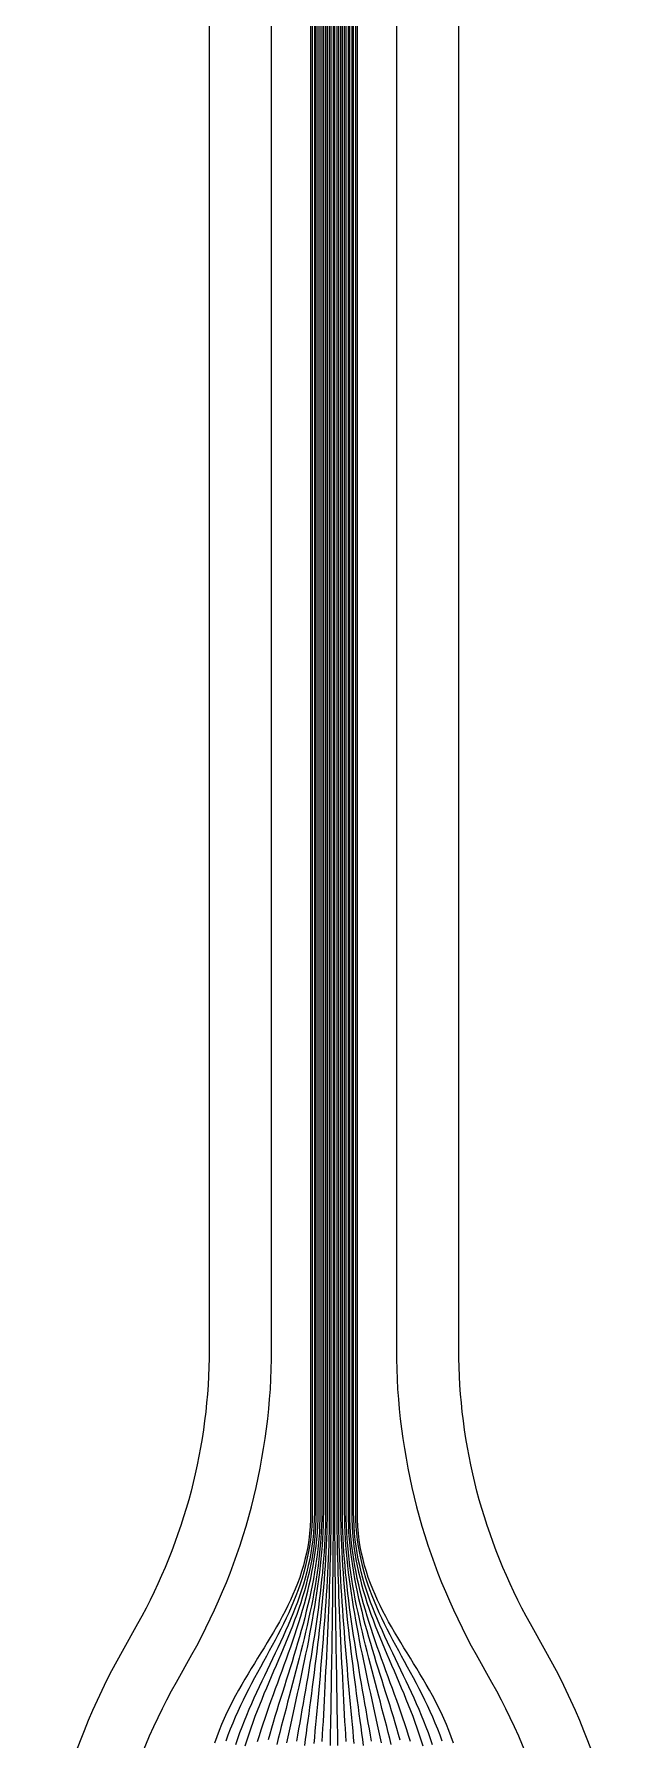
# Model space of a CAD drawing. Header units: millimetres. Extents: x 0 to 9.8, y 0 to 27.1.
# Drawn here: x 4.398 to 5.359, y 21.585 to 24.318 of the extents above; entities that cross this region are included whole.
import ezdxf

# ---------------------------------------------------------------- set-up
doc = ezdxf.new("R2010")
doc.units = ezdxf.units.MM
doc.header["$MEASUREMENT"] = 0
for name, color, linetype in [('Etch Layer 1', 10, 'Continuous'), ('Etch Layer 2', 112, 'Continuous'), ('Metal Layer 1', 52, 'Continuous')]:
    doc.layers.add(name, color=color, linetype=linetype)

msp = doc.modelspace()

# ---------------------------------------------------------------- linework, layer by layer
at = {"layer": 'Etch Layer 1'}
for points in [[(5.359, 4.65), (5.359, 21.1887, 0.128513), (5.2183, 21.7269), (5.1936, 21.771, -0.128513), (5.0785, 22.2113), (5.0785, 26.85, 0.414214), (4.8785, 27.05, 0.414214), (4.6785, 26.85), (4.6785, 22.2113, -0.128513), (4.5634, 21.771), (4.5387, 21.7269, 0.128513), (4.398, 21.1887), (4.398, 4.65, -0.414214)], [(4.498, 4.45), (4.498, 21.1887, -0.128513), (4.6259, 21.6779), (4.6506, 21.7221, 0.128513), (4.7785, 22.2113), (4.7785, 26.85, -0.414214), (4.8785, 26.95, -0.414214), (4.9785, 26.85), (4.9785, 22.2113, 0.128513), (5.1064, 21.7221), (5.1311, 21.6779, -0.128513), (5.259, 21.1887), (5.259, 4.45, 0.414214)]]:
    msp.add_lwpolyline(points, format="xyb", dxfattribs=at)
at = {"layer": 'Etch Layer 2'}
for points in [[(5.359, 4.65), (5.359, 21.1887, 0.128513), (5.2183, 21.7269), (5.1936, 21.771, -0.128513), (5.0785, 22.2113), (5.0785, 26.85, 0.414214), (4.8785, 27.05, 0.414214), (4.6785, 26.85), (4.6785, 22.2113, -0.128513), (4.5634, 21.771), (4.5387, 21.7269, 0.128513), (4.398, 21.1887), (4.398, 4.65, -0.414214)], [(4.498, 4.45), (4.498, 21.1887, -0.128513), (4.6259, 21.6779), (4.6506, 21.7221, 0.128513), (4.7785, 22.2113), (4.7785, 26.85, -0.414214), (4.8785, 26.95, -0.414214), (4.9785, 26.85), (4.9785, 22.2113, 0.128513), (5.1064, 21.7221), (5.1311, 21.6779, -0.128513), (5.259, 21.1887), (5.259, 4.45, 0.414214)]]:
    msp.add_lwpolyline(points, format="xyb", dxfattribs=at)
at = {"layer": 'Metal Layer 1'}
for points in [[(4.841, 25.3095), (4.841, 21.95, -0.004287), (4.841, 21.95), (4.8408, 21.9384), (4.8402, 21.9271), (4.8393, 21.916), (4.8379, 21.9052), (4.8363, 21.8947), (4.8343, 21.8844), (4.832, 21.8743), (4.8294, 21.8645), (4.8266, 21.8548), (4.8235, 21.8453), (4.8201, 21.836), (4.8165, 21.8269), (4.8127, 21.8179), (4.8087, 21.809), (4.8045, 21.8003), (4.8001, 21.7916), (4.7956, 21.783), (4.791, 21.7746), (4.7862, 21.7661), (4.7814, 21.7578), (4.7764, 21.7494), (4.7714, 21.7411), (4.7663, 21.7328), (4.7612, 21.7245), (4.7561, 21.7162), (4.7509, 21.7078), (4.7458, 21.6994), (4.7407, 21.691), (4.7356, 21.6824), (4.7306, 21.6738), (4.7256, 21.6651), (4.7208, 21.6563), (4.716, 21.6474), (4.7114, 21.6383), (4.7069, 21.6291), (4.7025, 21.6197), (4.6983, 21.6101), (4.6943, 21.6003), (4.6905, 21.5904), (4.6869, 21.5802)], [(4.7055, 21.5837), (4.709, 21.5936), (4.7127, 21.6032), (4.7166, 21.6128), (4.7206, 21.6221), (4.7247, 21.6314), (4.729, 21.6406), (4.7334, 21.6496), (4.7379, 21.6586), (4.7424, 21.6675), (4.747, 21.6763), (4.7517, 21.685), (4.7564, 21.6938), (4.7611, 21.7024), (4.7659, 21.7111), (4.7706, 21.7197), (4.7753, 21.7283), (4.78, 21.737), (4.7846, 21.7456), (4.7891, 21.7543), (4.7936, 21.763), (4.798, 21.7718), (4.8023, 21.7806), (4.8064, 21.7895), (4.8104, 21.7985), (4.8143, 21.8075), (4.818, 21.8167), (4.8215, 21.826), (4.8248, 21.8354), (4.8279, 21.8449), (4.8307, 21.8546), (4.8334, 21.8644), (4.8357, 21.8744), (4.8378, 21.8846), (4.8397, 21.895), (4.8412, 21.9055), (4.8424, 21.9163), (4.8433, 21.9273), (4.8438, 21.9385), (4.844, 21.95, 0.003996), (4.844, 21.95), (4.844, 25.3095, 0.002558)], [(4.847, 25.3095), (4.847, 21.95, -0.003697), (4.847, 21.95), (4.8468, 21.9387), (4.8463, 21.9276), (4.8455, 21.9166), (4.8444, 21.9059), (4.843, 21.8953), (4.8414, 21.8848), (4.8395, 21.8745), (4.8373, 21.8644), (4.8349, 21.8544), (4.8323, 21.8445), (4.8294, 21.8347), (4.8264, 21.825), (4.8232, 21.8155), (4.8198, 21.806), (4.8163, 21.7967), (4.8127, 21.7874), (4.8089, 21.7781), (4.805, 21.769), (4.801, 21.7599), (4.7969, 21.7508), (4.7928, 21.7418), (4.7885, 21.7328), (4.7843, 21.7239), (4.78, 21.7149), (4.7757, 21.706), (4.7713, 21.697), (4.767, 21.6881), (4.7627, 21.6791), (4.7585, 21.6701), (4.7542, 21.6611), (4.7501, 21.652), (4.746, 21.6429), (4.742, 21.6338), (4.7381, 21.6245), (4.7343, 21.6152), (4.7307, 21.6058), (4.7272, 21.5964), (4.7238, 21.5868), (4.7206, 21.5771)], [(4.7363, 21.5758), (4.7393, 21.5854), (4.7423, 21.595), (4.7455, 21.6044), (4.7488, 21.6138), (4.7523, 21.6231), (4.7558, 21.6324), (4.7594, 21.6415), (4.7631, 21.6507), (4.7668, 21.6598), (4.7706, 21.6688), (4.7745, 21.6778), (4.7783, 21.6868), (4.7822, 21.6958), (4.7861, 21.7048), (4.79, 21.7138), (4.7938, 21.7228), (4.7977, 21.7318), (4.8014, 21.7409), (4.8052, 21.7499), (4.8088, 21.7591), (4.8124, 21.7682), (4.8159, 21.7774), (4.8193, 21.7867), (4.8226, 21.7961), (4.8257, 21.8055), (4.8287, 21.815), (4.8316, 21.8247), (4.8343, 21.8344), (4.8368, 21.8442), (4.8392, 21.8541), (4.8413, 21.8642), (4.8433, 21.8744), (4.845, 21.8847), (4.8465, 21.8952), (4.8477, 21.9058), (4.8487, 21.9166), (4.8494, 21.9275), (4.8499, 21.9387), (4.85, 21.95, 0.003301), (4.85, 21.95), (4.85, 25.3095, 0.002558)], [(4.756, 21.5828), (4.7588, 21.5922), (4.7618, 21.6015), (4.7649, 21.6109), (4.768, 21.6203), (4.7712, 21.6297), (4.7745, 21.6391), (4.7779, 21.6485), (4.7813, 21.658), (4.7848, 21.6674), (4.7883, 21.6769), (4.7918, 21.6864), (4.7952, 21.6959), (4.7987, 21.7055), (4.8022, 21.715), (4.8057, 21.7247), (4.8091, 21.7343), (4.8125, 21.744), (4.8158, 21.7537), (4.819, 21.7635), (4.8221, 21.7733), (4.8252, 21.7832), (4.8282, 21.7931), (4.831, 21.8031), (4.8337, 21.8132), (4.8363, 21.8233), (4.8388, 21.8334), (4.8411, 21.8436), (4.8432, 21.8539), (4.8451, 21.8643), (4.8469, 21.8747), (4.8484, 21.8852), (4.8498, 21.8958), (4.8509, 21.9065), (4.8518, 21.9172), (4.8525, 21.9281), (4.8529, 21.939), (4.853, 21.95, 0.003075), (4.853, 21.95), (4.853, 25.3095, 0.002558)], [(4.856, 25.3095), (4.856, 21.95, -0.002751), (4.856, 21.95), (4.8559, 21.9391), (4.8555, 21.9283), (4.855, 21.9175), (4.8542, 21.9068), (4.8532, 21.8961), (4.852, 21.8854), (4.8506, 21.8748), (4.8491, 21.8642), (4.8473, 21.8537), (4.8455, 21.8432), (4.8435, 21.8327), (4.8413, 21.8223), (4.839, 21.8119), (4.8366, 21.8016), (4.8341, 21.7913), (4.8315, 21.781), (4.8288, 21.7708), (4.826, 21.7606), (4.8231, 21.7505), (4.8202, 21.7404), (4.8173, 21.7304), (4.8142, 21.7204), (4.8112, 21.7104), (4.8081, 21.7005), (4.805, 21.6907), (4.802, 21.6808), (4.7989, 21.6711), (4.7958, 21.6613), (4.7928, 21.6516), (4.7897, 21.642), (4.7868, 21.6324), (4.7839, 21.6228), (4.781, 21.6133), (4.7782, 21.6039), (4.7755, 21.5944), (4.7729, 21.5851)], [(4.859, 25.3095), (4.859, 21.95, -0.002417), (4.859, 21.95), (4.8589, 21.9393), (4.8586, 21.9286), (4.8581, 21.9178), (4.8574, 21.9071), (4.8565, 21.8964), (4.8555, 21.8856), (4.8543, 21.8749), (4.853, 21.8642), (4.8515, 21.8534), (4.8499, 21.8427), (4.8481, 21.832), (4.8463, 21.8214), (4.8443, 21.8107), (4.8422, 21.8001), (4.84, 21.7895), (4.8378, 21.7789), (4.8354, 21.7684), (4.833, 21.7579), (4.8305, 21.7474), (4.828, 21.737), (4.8254, 21.7266), (4.8228, 21.7163), (4.8202, 21.706), (4.8175, 21.6957), (4.8148, 21.6856), (4.8122, 21.6754), (4.8095, 21.6654), (4.8068, 21.6554), (4.8042, 21.6455), (4.8016, 21.6356), (4.799, 21.6258), (4.7965, 21.6161), (4.794, 21.6065), (4.7916, 21.597), (4.7892, 21.5875), (4.787, 21.5781)], [(4.803, 21.5806), (4.805, 21.5901), (4.807, 21.5997), (4.8091, 21.6094), (4.8112, 21.6193), (4.8134, 21.6293), (4.8156, 21.6393), (4.8179, 21.6495), (4.8201, 21.6597), (4.8224, 21.6701), (4.8246, 21.6805), (4.8269, 21.691), (4.8291, 21.7015), (4.8314, 21.7121), (4.8336, 21.7228), (4.8358, 21.7335), (4.8379, 21.7443), (4.84, 21.7551), (4.842, 21.7659), (4.844, 21.7768), (4.8459, 21.7877), (4.8478, 21.7986), (4.8495, 21.8095), (4.8512, 21.8204), (4.8528, 21.8314), (4.8543, 21.8423), (4.8557, 21.8532), (4.8569, 21.8641), (4.858, 21.875), (4.8591, 21.8858), (4.8599, 21.8966), (4.8607, 21.9074), (4.8612, 21.9181), (4.8617, 21.9288), (4.8619, 21.9394), (4.862, 21.95, 0.002075), (4.862, 21.95), (4.862, 25.3095, 0.002558)], [(4.865, 25.3095), (4.865, 21.95, -0.001722), (4.865, 21.95), (4.8649, 21.9396), (4.8647, 21.9291), (4.8644, 21.9184), (4.8639, 21.9077), (4.8633, 21.8969), (4.8626, 21.886), (4.8618, 21.8751), (4.8608, 21.864), (4.8598, 21.853), (4.8587, 21.8419), (4.8575, 21.8307), (4.8562, 21.8195), (4.8548, 21.8083), (4.8534, 21.7971), (4.8519, 21.7859), (4.8503, 21.7747), (4.8487, 21.7635), (4.847, 21.7523), (4.8453, 21.7412), (4.8435, 21.73), (4.8418, 21.719), (4.8399, 21.708), (4.8381, 21.697), (4.8363, 21.6862), (4.8344, 21.6754), (4.8326, 21.6647), (4.8307, 21.654), (4.8289, 21.6435), (4.8271, 21.6332), (4.8252, 21.6229), (4.8235, 21.6127), (4.8217, 21.6027), (4.82, 21.5929), (4.8183, 21.5832)], [(4.8317, 21.5763), (4.833, 21.5861), (4.8343, 21.596), (4.8357, 21.6062), (4.8371, 21.6165), (4.8385, 21.627), (4.8399, 21.6376), (4.8413, 21.6484), (4.8428, 21.6593), (4.8442, 21.6703), (4.8457, 21.6814), (4.8471, 21.6926), (4.8485, 21.7038), (4.8499, 21.7152), (4.8513, 21.7266), (4.8527, 21.738), (4.854, 21.7495), (4.8553, 21.761), (4.8566, 21.7726), (4.8578, 21.7841), (4.8589, 21.7956), (4.8601, 21.8071), (4.8611, 21.8186), (4.8621, 21.83), (4.8631, 21.8414), (4.864, 21.8527), (4.8648, 21.864), (4.8655, 21.8752), (4.8661, 21.8862), (4.8667, 21.8972), (4.8671, 21.908), (4.8675, 21.9187), (4.8678, 21.9293), (4.8679, 21.9397), (4.868, 21.95, 0.001359), (4.868, 21.95), (4.868, 25.3095, 0.002558)], [(4.871, 25.3095), (4.871, 21.95, -0.000985), (4.871, 21.95), (4.871, 21.9399), (4.8708, 21.9296), (4.8707, 21.919), (4.8704, 21.9083), (4.8701, 21.8975), (4.8697, 21.8864), (4.8692, 21.8752), (4.8687, 21.8639), (4.8681, 21.8525), (4.8675, 21.841), (4.8668, 21.8294), (4.8661, 21.8177), (4.8653, 21.8059), (4.8645, 21.7941), (4.8637, 21.7823), (4.8628, 21.7705), (4.8619, 21.7586), (4.861, 21.7467), (4.86, 21.7349), (4.8591, 21.7231), (4.8581, 21.7114), (4.8571, 21.6997), (4.8561, 21.6881), (4.855, 21.6766), (4.854, 21.6652), (4.853, 21.6539), (4.852, 21.6427), (4.8509, 21.6317), (4.8499, 21.6208), (4.8489, 21.6101), (4.8479, 21.5996), (4.847, 21.5893), (4.846, 21.5793)], [(4.8596, 21.5827), (4.8602, 21.5931), (4.8607, 21.6038), (4.8614, 21.6147), (4.862, 21.6258), (4.8626, 21.637), (4.8632, 21.6485), (4.8638, 21.6601), (4.8644, 21.6718), (4.865, 21.6836), (4.8656, 21.6956), (4.8663, 21.7076), (4.8668, 21.7197), (4.8674, 21.7318), (4.868, 21.744), (4.8686, 21.7561), (4.8691, 21.7683), (4.8696, 21.7805), (4.8701, 21.7926), (4.8706, 21.8047), (4.8711, 21.8168), (4.8715, 21.8287), (4.8719, 21.8406), (4.8723, 21.8523), (4.8726, 21.8639), (4.8729, 21.8753), (4.8732, 21.8866), (4.8734, 21.8977), (4.8736, 21.9086), (4.8738, 21.9193), (4.8739, 21.9298), (4.874, 21.94), (4.874, 21.95, 0.0006), (4.874, 21.95), (4.874, 25.3095, 0.002558)], [(4.877, 25.3095), (4.877, 21.95, -0.000203), (4.877, 21.95), (4.877, 21.9402), (4.877, 21.9301), (4.8769, 21.9197), (4.8769, 21.909), (4.8768, 21.898), (4.8767, 21.8868), (4.8766, 21.8754), (4.8765, 21.8638), (4.8764, 21.8521), (4.8763, 21.8401), (4.8762, 21.828), (4.876, 21.8158), (4.8759, 21.8035), (4.8757, 21.7912), (4.8755, 21.7787), (4.8754, 21.7662), (4.8752, 21.7537), (4.875, 21.7412), (4.8748, 21.7287), (4.8746, 21.7162), (4.8744, 21.7038), (4.8742, 21.6914), (4.874, 21.6791), (4.8738, 21.667), (4.8736, 21.655), (4.8734, 21.6431), (4.8732, 21.6314), (4.873, 21.6198), (4.8728, 21.6085), (4.8726, 21.5974), (4.8724, 21.5866), (4.8722, 21.576)], [(4.8848, 21.576), (4.8846, 21.5866), (4.8844, 21.5974), (4.8842, 21.6085), (4.884, 21.6198), (4.8838, 21.6314), (4.8836, 21.6431), (4.8834, 21.655), (4.8832, 21.667), (4.883, 21.6791), (4.8828, 21.6914), (4.8826, 21.7038), (4.8824, 21.7162), (4.8822, 21.7287), (4.882, 21.7412), (4.8818, 21.7537), (4.8816, 21.7662), (4.8815, 21.7787), (4.8813, 21.7912), (4.8811, 21.8035), (4.881, 21.8158), (4.8808, 21.828), (4.8807, 21.8401), (4.8806, 21.8521), (4.8805, 21.8638), (4.8804, 21.8754), (4.8803, 21.8868), (4.8802, 21.898), (4.8801, 21.909), (4.8801, 21.9197), (4.88, 21.9301), (4.88, 21.9402), (4.88, 21.95, -0.000203), (4.88, 21.95), (4.88, 25.3095, -0.002886)], [(4.883, 25.3095), (4.883, 21.95, 0.0006), (4.883, 21.95), (4.883, 21.94), (4.8831, 21.9298), (4.8832, 21.9193), (4.8834, 21.9086), (4.8836, 21.8977), (4.8838, 21.8866), (4.8841, 21.8753), (4.8844, 21.8639), (4.8847, 21.8523), (4.8851, 21.8406), (4.8855, 21.8287), (4.8859, 21.8168), (4.8864, 21.8047), (4.8869, 21.7926), (4.8874, 21.7805), (4.8879, 21.7683), (4.8884, 21.7561), (4.889, 21.744), (4.8896, 21.7318), (4.8902, 21.7197), (4.8907, 21.7076), (4.8914, 21.6956), (4.892, 21.6836), (4.8926, 21.6718), (4.8932, 21.6601), (4.8938, 21.6485), (4.8944, 21.637), (4.895, 21.6258), (4.8956, 21.6147), (4.8963, 21.6038), (4.8968, 21.5931), (4.8974, 21.5827)], [(4.911, 21.5793), (4.91, 21.5893), (4.9091, 21.5996), (4.9081, 21.6101), (4.9071, 21.6208), (4.9061, 21.6317), (4.905, 21.6427), (4.904, 21.6539), (4.903, 21.6652), (4.902, 21.6766), (4.9009, 21.6881), (4.8999, 21.6997), (4.8989, 21.7114), (4.8979, 21.7231), (4.897, 21.7349), (4.896, 21.7467), (4.8951, 21.7586), (4.8942, 21.7705), (4.8933, 21.7823), (4.8925, 21.7941), (4.8917, 21.8059), (4.8909, 21.8177), (4.8902, 21.8294), (4.8895, 21.841), (4.8889, 21.8525), (4.8883, 21.8639), (4.8878, 21.8752), (4.8873, 21.8864), (4.8869, 21.8975), (4.8866, 21.9083), (4.8863, 21.919), (4.8862, 21.9296), (4.886, 21.9399), (4.886, 21.95, -0.000985), (4.886, 21.95), (4.886, 25.3095, -0.002886)], [(4.889, 25.3095), (4.889, 21.95, 0.001359), (4.889, 21.95), (4.8891, 21.9397), (4.8892, 21.9293), (4.8895, 21.9187), (4.8899, 21.908), (4.8903, 21.8972), (4.8909, 21.8862), (4.8915, 21.8752), (4.8922, 21.864), (4.893, 21.8527), (4.8939, 21.8414), (4.8949, 21.83), (4.8959, 21.8186), (4.8969, 21.8071), (4.8981, 21.7956), (4.8992, 21.7841), (4.9004, 21.7726), (4.9017, 21.761), (4.903, 21.7495), (4.9043, 21.738), (4.9057, 21.7266), (4.9071, 21.7152), (4.9085, 21.7038), (4.9099, 21.6926), (4.9113, 21.6814), (4.9128, 21.6703), (4.9142, 21.6593), (4.9157, 21.6484), (4.9171, 21.6376), (4.9185, 21.627), (4.9199, 21.6165), (4.9213, 21.6062), (4.9227, 21.596), (4.924, 21.5861), (4.9253, 21.5763)], [(4.9387, 21.5832), (4.937, 21.5929), (4.9353, 21.6027), (4.9335, 21.6127), (4.9318, 21.6229), (4.9299, 21.6332), (4.9281, 21.6435), (4.9263, 21.654), (4.9244, 21.6647), (4.9226, 21.6754), (4.9207, 21.6862), (4.9189, 21.697), (4.9171, 21.708), (4.9152, 21.719), (4.9135, 21.73), (4.9117, 21.7412), (4.91, 21.7523), (4.9083, 21.7635), (4.9067, 21.7747), (4.9051, 21.7859), (4.9036, 21.7971), (4.9022, 21.8083), (4.9008, 21.8195), (4.8995, 21.8307), (4.8983, 21.8419), (4.8972, 21.853), (4.8962, 21.864), (4.8952, 21.8751), (4.8944, 21.886), (4.8937, 21.8969), (4.8931, 21.9077), (4.8926, 21.9184), (4.8923, 21.9291), (4.8921, 21.9396), (4.892, 21.95, -0.001722), (4.892, 21.95), (4.892, 25.3095, -0.002886)], [(4.895, 25.3095), (4.895, 21.95, 0.002075), (4.895, 21.95), (4.8951, 21.9394), (4.8953, 21.9288), (4.8958, 21.9181), (4.8963, 21.9074), (4.8971, 21.8966), (4.8979, 21.8858), (4.899, 21.875), (4.9001, 21.8641), (4.9013, 21.8532), (4.9027, 21.8423), (4.9042, 21.8314), (4.9058, 21.8204), (4.9075, 21.8095), (4.9092, 21.7986), (4.9111, 21.7877), (4.913, 21.7768), (4.915, 21.7659), (4.917, 21.7551), (4.9191, 21.7443), (4.9212, 21.7335), (4.9234, 21.7228), (4.9256, 21.7121), (4.9279, 21.7015), (4.9301, 21.691), (4.9324, 21.6805), (4.9346, 21.6701), (4.9369, 21.6597), (4.9391, 21.6495), (4.9414, 21.6393), (4.9436, 21.6293), (4.9458, 21.6193), (4.9479, 21.6094), (4.95, 21.5997), (4.952, 21.5901), (4.954, 21.5806)], [(4.97, 21.5781), (4.9678, 21.5875), (4.9654, 21.597), (4.963, 21.6065), (4.9605, 21.6161), (4.958, 21.6258), (4.9554, 21.6356), (4.9528, 21.6455), (4.9502, 21.6554), (4.9475, 21.6654), (4.9448, 21.6754), (4.9422, 21.6856), (4.9395, 21.6957), (4.9368, 21.706), (4.9342, 21.7163), (4.9316, 21.7266), (4.929, 21.737), (4.9265, 21.7474), (4.924, 21.7579), (4.9216, 21.7684), (4.9192, 21.7789), (4.917, 21.7895), (4.9148, 21.8001), (4.9127, 21.8107), (4.9107, 21.8214), (4.9089, 21.832), (4.9071, 21.8427), (4.9055, 21.8534), (4.904, 21.8642), (4.9027, 21.8749), (4.9015, 21.8856), (4.9005, 21.8964), (4.8996, 21.9071), (4.8989, 21.9178), (4.8984, 21.9286), (4.8981, 21.9393), (4.898, 21.95, -0.002417), (4.898, 21.95), (4.898, 25.3095, -0.002886)], [(4.901, 25.3095), (4.901, 21.95, 0.002751), (4.901, 21.95), (4.9011, 21.9391), (4.9015, 21.9283), (4.902, 21.9175), (4.9028, 21.9068), (4.9038, 21.8961), (4.905, 21.8854), (4.9064, 21.8748), (4.9079, 21.8642), (4.9097, 21.8537), (4.9115, 21.8432), (4.9135, 21.8327), (4.9157, 21.8223), (4.918, 21.8119), (4.9204, 21.8016), (4.9229, 21.7913), (4.9255, 21.781), (4.9282, 21.7708), (4.931, 21.7606), (4.9339, 21.7505), (4.9368, 21.7404), (4.9397, 21.7304), (4.9428, 21.7204), (4.9458, 21.7104), (4.9489, 21.7005), (4.952, 21.6907), (4.955, 21.6808), (4.9581, 21.6711), (4.9612, 21.6613), (4.9642, 21.6516), (4.9673, 21.642), (4.9702, 21.6324), (4.9731, 21.6228), (4.976, 21.6133), (4.9788, 21.6039), (4.9815, 21.5944), (4.9841, 21.5851)], [(5.001, 21.5828), (4.9982, 21.5922), (4.9952, 21.6015), (4.9921, 21.6109), (4.989, 21.6203), (4.9858, 21.6297), (4.9825, 21.6391), (4.9791, 21.6485), (4.9757, 21.658), (4.9722, 21.6674), (4.9687, 21.6769), (4.9652, 21.6864), (4.9618, 21.6959), (4.9583, 21.7055), (4.9548, 21.715), (4.9513, 21.7247), (4.9479, 21.7343), (4.9445, 21.744), (4.9412, 21.7537), (4.938, 21.7635), (4.9349, 21.7733), (4.9318, 21.7832), (4.9288, 21.7931), (4.926, 21.8031), (4.9233, 21.8132), (4.9207, 21.8233), (4.9182, 21.8334), (4.9159, 21.8436), (4.9138, 21.8539), (4.9119, 21.8643), (4.9101, 21.8747), (4.9086, 21.8852), (4.9072, 21.8958), (4.9061, 21.9065), (4.9052, 21.9172), (4.9045, 21.9281), (4.9041, 21.939), (4.904, 21.95, -0.003075), (4.904, 21.95), (4.904, 25.3095, -0.002886)], [(4.907, 25.3095), (4.907, 21.95, 0.003301), (4.907, 21.95), (4.9071, 21.9387), (4.9076, 21.9275), (4.9083, 21.9166), (4.9093, 21.9058), (4.9105, 21.8952), (4.912, 21.8847), (4.9137, 21.8744), (4.9157, 21.8642), (4.9178, 21.8541), (4.9202, 21.8442), (4.9227, 21.8344), (4.9254, 21.8247), (4.9283, 21.815), (4.9313, 21.8055), (4.9344, 21.7961), (4.9377, 21.7867), (4.9411, 21.7774), (4.9446, 21.7682), (4.9482, 21.7591), (4.9518, 21.7499), (4.9556, 21.7409), (4.9593, 21.7318), (4.9632, 21.7228), (4.967, 21.7138), (4.9709, 21.7048), (4.9748, 21.6958), (4.9787, 21.6868), (4.9825, 21.6778), (4.9864, 21.6688), (4.9902, 21.6598), (4.9939, 21.6507), (4.9976, 21.6415), (5.0012, 21.6324), (5.0047, 21.6231), (5.0082, 21.6138), (5.0115, 21.6044), (5.0147, 21.595), (5.0177, 21.5854), (5.0207, 21.5758)], [(5.0364, 21.5771), (5.0332, 21.5868), (5.0298, 21.5964), (5.0263, 21.6058), (5.0227, 21.6152), (5.0189, 21.6245), (5.015, 21.6338), (5.011, 21.6429), (5.0069, 21.652), (5.0028, 21.6611), (4.9985, 21.6701), (4.9943, 21.6791), (4.99, 21.6881), (4.9857, 21.697), (4.9813, 21.706), (4.977, 21.7149), (4.9727, 21.7239), (4.9685, 21.7328), (4.9642, 21.7418), (4.9601, 21.7508), (4.956, 21.7599), (4.952, 21.769), (4.9481, 21.7781), (4.9443, 21.7874), (4.9407, 21.7967), (4.9372, 21.806), (4.9338, 21.8155), (4.9306, 21.825), (4.9276, 21.8347), (4.9247, 21.8445), (4.9221, 21.8544), (4.9197, 21.8644), (4.9175, 21.8745), (4.9156, 21.8848), (4.914, 21.8953), (4.9126, 21.9059), (4.9115, 21.9166), (4.9107, 21.9276), (4.9102, 21.9387), (4.91, 21.95, -0.003697), (4.91, 21.95), (4.91, 25.3095, -0.002886)], [(4.913, 25.3095), (4.913, 21.95, 0.003996), (4.913, 21.95), (4.9132, 21.9385), (4.9137, 21.9273), (4.9146, 21.9163), (4.9158, 21.9055), (4.9173, 21.895), (4.9192, 21.8846), (4.9213, 21.8744), (4.9236, 21.8644), (4.9263, 21.8546), (4.9291, 21.8449), (4.9322, 21.8354), (4.9355, 21.826), (4.939, 21.8167), (4.9427, 21.8075), (4.9466, 21.7985), (4.9506, 21.7895), (4.9547, 21.7806), (4.959, 21.7718), (4.9634, 21.763), (4.9679, 21.7543), (4.9724, 21.7456), (4.977, 21.737), (4.9817, 21.7283), (4.9864, 21.7197), (4.9911, 21.7111), (4.9959, 21.7024), (5.0006, 21.6938), (5.0053, 21.685), (5.01, 21.6763), (5.0146, 21.6675), (5.0191, 21.6586), (5.0236, 21.6496), (5.028, 21.6406), (5.0323, 21.6314), (5.0364, 21.6221), (5.0404, 21.6128), (5.0443, 21.6032), (5.048, 21.5936), (5.0515, 21.5837)], [(5.0701, 21.5802), (5.0665, 21.5904), (5.0627, 21.6003), (5.0587, 21.6101), (5.0545, 21.6197), (5.0501, 21.6291), (5.0456, 21.6383), (5.041, 21.6474), (5.0362, 21.6563), (5.0314, 21.6651), (5.0264, 21.6738), (5.0214, 21.6824), (5.0163, 21.691), (5.0112, 21.6994), (5.0061, 21.7078), (5.0009, 21.7162), (4.9958, 21.7245), (4.9907, 21.7328), (4.9856, 21.7411), (4.9806, 21.7494), (4.9756, 21.7578), (4.9708, 21.7661), (4.966, 21.7746), (4.9614, 21.783), (4.9569, 21.7916), (4.9525, 21.8003), (4.9483, 21.809), (4.9443, 21.8179), (4.9405, 21.8269), (4.9369, 21.836), (4.9335, 21.8453), (4.9304, 21.8548), (4.9276, 21.8645), (4.925, 21.8743), (4.9227, 21.8844), (4.9207, 21.8947), (4.9191, 21.9052), (4.9177, 21.916), (4.9168, 21.9271), (4.9162, 21.9384), (4.916, 21.95, -0.004287), (4.916, 21.95), (4.916, 25.3095, -0.002886)]]:
    msp.add_lwpolyline(points, format="xyb", dxfattribs=at)

doc.saveas('drawing.dxf')
